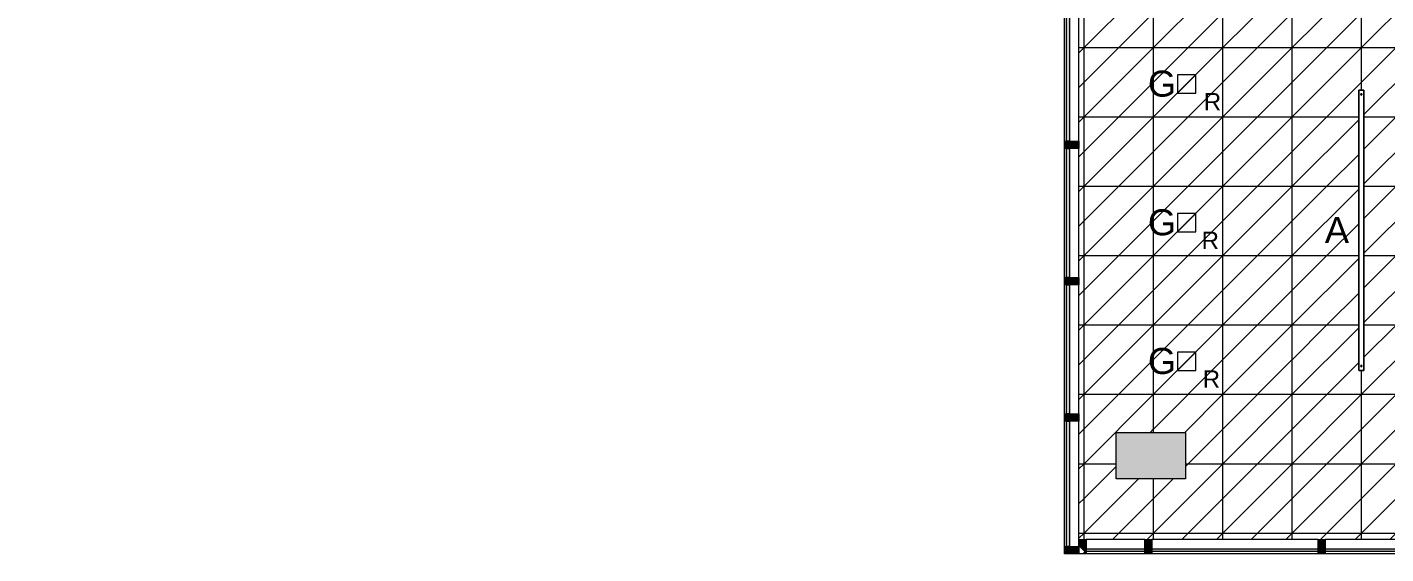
# Model space of a CAD drawing. Header units: inches. Extents: x 1180 to 3050, y -149 to 1363.
# Drawn here: x 1185.4 to 1655.6, y -149.3 to 33 of the extents above; entities that cross this region are included whole.
import ezdxf

# ---------------------------------------------------------------- set-up
doc = ezdxf.new("R2010")
doc.units = ezdxf.units.IN
doc.header["$MEASUREMENT"] = 0
for name, color, linetype, lineweight in [('A-CLNG', 13, 'Continuous', 13), ('A-CLNG-PATT', 13, 'Continuous', 13), ('A-COLS', 52, 'Continuous', 13), ('A-DETL-GENF', 92, 'Continuous', 9), ('A-GLAZ-CURT', 52, 'Continuous', 13), ('A-GLAZ-CWMG', 51, 'Continuous', 13), ('E-LITE-EQPM', 33, 'Continuous', 13), ('E-LITE-EQPM-IDEN', 33, 'Continuous', 9), ('G-ANNO-TEXT', 231, 'Continuous', 9)]:
    doc.layers.add(name, color=color, linetype=linetype, lineweight=lineweight)
doc.styles.add('Arial', font='arial.ttf', dxfattribs={"height": 9})
doc.styles.add('Swis721 Lt BT', font='swissl.ttf', dxfattribs={"height": 6})

# ---------------------------------------------------------------- blocks, each defined once
blk = doc.blocks.new('Column Set - Column Set-6509051-FIRST FLOOR')
at = {"layer": 'A-COLS', "lineweight": 9}
h = blk.add_hatch(color=7, dxfattribs=at)
h.paths.add_polyline_path([(3038.48, -123.25), (3038.48, -107.25), (3019.98, -107.25), (3019.98, -123.25), (3027.79, -123.25)], flags=0)
h.paths.add_polyline_path([(2666.36, -123.25), (2666.36, -107.25), (2655.17, -107.25), (2655.17, -123.25)], flags=0)
h.paths.add_polyline_path([(2642.36, -123.25), (2651.67, -123.25), (2651.67, -107.25), (2642.36, -107.25), (2642.36, -116.33)], flags=0)
h.paths.add_polyline_path([(2411.67, -123.25), (2411.67, -107.25), (2402.36, -107.25), (2402.36, -123.25)], flags=0)
h.paths.add_polyline_path([(2415.17, -123.25), (2426.36, -123.25), (2426.36, -107.25), (2415.17, -107.25), (2415.17, -116.33)], flags=0)
h.paths.add_polyline_path([(2175.17, -123.25), (2186.36, -123.25), (2186.36, -107.25), (2175.17, -107.25), (2175.17, -116.33)], flags=0)
h.paths.add_polyline_path([(2171.67, -123.25), (2171.67, -107.25), (2162.36, -107.25), (2162.36, -123.25)], flags=0)
h.paths.add_polyline_path([(1931.67, -123.25), (1931.67, -107.25), (1922.3, -107.25), (1922.3, -123.25)], flags=0)
h.paths.add_polyline_path([(1935.17, -123.25), (1946.3, -123.25), (1946.3, -107.25), (1935.17, -107.25), (1935.17, -116.33)], flags=0)
h.paths.add_polyline_path([(1586.3, -123.25), (1586.3, -107.25), (1562.3, -107.25), (1562.3, -123.25), (1567.23, -123.25)], flags=0)
h.paths.add_polyline_path([(1571.47, 54.24), (1582.78, 65.55), (1565.81, 82.52), (1554.5, 71.21), (1567.75, 57.96)], flags=0)
h.paths.add_polyline_path([(2642.36, 111.75), (2666.36, 111.75), (2666.36, 123.75), (2642.36, 123.75), (2642.36, 121.3)], flags=0)
h.paths.add_polyline_path([(3031.5, 111.75), (3038.48, 111.75), (3038.48, 135.75), (3019.98, 135.75), (3019.98, 111.75), (3023.36, 111.75)], flags=0)
h.paths.add_polyline_path([(2893.67, 111.75), (2906.36, 111.75), (2906.36, 135.75), (2882.36, 135.75), (2882.36, 111.75), (2891.67, 111.75)], flags=0)
h.paths.add_polyline_path([(1922.3, 111.75), (1946.3, 111.75), (1946.3, 135.75), (1922.3, 135.75), (1922.3, 121.3)], flags=0)
h.paths.add_polyline_path([(2170.07, 111.75), (2186.36, 111.75), (2186.36, 135.75), (2162.36, 135.75), (2162.36, 111.75)], flags=0)
h.paths.add_polyline_path([(2420.87, 111.75), (2426.36, 111.75), (2426.36, 135.75), (2402.36, 135.75), (2402.36, 111.75)], flags=0)
h.paths.add_polyline_path([(1705.4, 111.75), (1705.4, 135.75), (1681.4, 135.75), (1681.4, 111.75), (1686.23, 111.75)], flags=0)
h.paths.add_polyline_path([(1401.76, 223.95), (1413.08, 235.26), (1396.11, 252.23), (1384.79, 240.92), (1398.32, 227.38)], flags=0)
h.paths.add_polyline_path([(1206.4, 231.75), (1222.4, 231.75), (1222.4, 255.75), (1206.4, 255.75), (1206.4, 237.75)], flags=0)
h.paths.add_polyline_path([(3023.36, 351.75), (3038.48, 351.75), (3038.48, 375.75), (3019.98, 375.75), (3019.98, 351.75)], flags=0)
h.paths.add_polyline_path([(2882.36, 351.75), (2906.36, 351.75), (2906.36, 375.75), (2882.36, 375.75), (2882.36, 358.94)], flags=0)
h.paths.add_polyline_path([(2402.36, 351.75), (2426.36, 351.75), (2426.36, 375.75), (2402.36, 375.75), (2402.36, 358.94)], flags=0)
h.paths.add_polyline_path([(1941.74, 351.75), (1946.3, 351.75), (1946.3, 373.75), (1922.3, 373.75), (1922.3, 351.75)], flags=0)
h.paths.add_polyline_path([(2169.13, 351.75), (2186.36, 351.75), (2186.36, 373.75), (2162.36, 373.75), (2162.36, 351.75), (2162.63, 351.75)], flags=0)
h.paths.add_polyline_path([(1441.4, 351.75), (1465.4, 351.75), (1465.4, 375.75), (1441.4, 375.75), (1441.4, 358.94)], flags=0)
h.paths.add_polyline_path([(2666.36, 364), (2666.36, 375.75), (2642.36, 375.75), (2642.36, 364), (2662.86, 364)], flags=0)
h.paths.add_polyline_path([(2014.17, 433.88), (2016.66, 439.88), (2008.17, 439.88), (2011.18, 436.87)], flags=0)
h.paths.add_polyline_path([(2016.66, 439.88), (2020.17, 439.88), (2031.14, 450.85), (2024.07, 457.92), (2011.34, 445.19), (2015.59, 440.95)], flags=0)
h.paths.add_polyline_path([(2067.91, 487.62), (2084.88, 504.59), (2077.81, 511.66), (2060.84, 494.69), (2063.67, 491.86)], flags=0)
h.paths.add_polyline_path([(2180.36, 511.88), (2186.36, 511.88), (2186.36, 535.75), (2162.36, 535.75), (2162.36, 512.6), (2163.48, 511.88)], flags=0)
h.paths.add_polyline_path([(1930.03, 518.02), (1947, 534.99), (1939.93, 542.07), (1922.95, 525.09), (1927.2, 520.85)], flags=0)
h.paths.add_polyline_path([(2118.15, 553.34), (2129.47, 564.66), (2120.98, 573.14), (2109.67, 561.83), (2114.53, 556.96)], flags=0)
h.paths.add_polyline_path([(1983.77, 571.76), (2000.74, 588.73), (1993.67, 595.81), (1976.69, 578.83)], flags=0)
h.paths.add_polyline_path([(1856.49, 591.56), (1873.46, 608.53), (1866.39, 615.6), (1849.42, 598.63), (1855.96, 592.09)], flags=0)
h.paths.add_polyline_path([(3036.81, 591.75), (3038.48, 591.75), (3038.48, 615.75), (3019.98, 615.75), (3019.98, 591.75), (3035.52, 591.75)], flags=0)
h.paths.add_polyline_path([(2882.36, 591.75), (2906.36, 591.75), (2906.36, 615.75), (2882.36, 615.75), (2882.36, 596.57)], flags=0)
h.paths.add_polyline_path([(2666.36, 591.75), (2666.36, 615.75), (2642.36, 615.75), (2642.36, 591.75)], flags=0)
h.paths.add_polyline_path([(2402.36, 591.75), (2426.36, 591.75), (2426.36, 615.75), (2402.36, 615.75), (2402.36, 596.57)], flags=0)
h.paths.add_polyline_path([(1705.35, 591.75), (1705.35, 615.75), (1681.4, 615.75), (1681.4, 591.75), (1697.88, 591.75)], flags=0)
h.paths.add_polyline_path([(1441.4, 591.75), (1465.4, 591.75), (1465.4, 615.75), (1441.4, 615.75), (1441.4, 595.5)], flags=0)
h.paths.add_polyline_path([(1206.4, 591.75), (1222.4, 591.75), (1222.4, 615.75), (1206.4, 615.75), (1206.4, 596.57)], flags=0)
h.paths.add_polyline_path([(1910.23, 645.3), (1927.2, 662.27), (1920.13, 669.34), (1903.16, 652.37)], flags=0)
h.paths.add_polyline_path([(1783.65, 664.39), (1800.63, 681.37), (1793.55, 688.44), (1776.58, 671.47), (1777.33, 670.72)], flags=0)
h.paths.add_polyline_path([(2056.6, 665.81), (2065.08, 674.29), (2048.11, 691.26), (2039.63, 682.78), (2046.63, 675.78)], flags=0)
h.paths.add_polyline_path([(1837.39, 718.13), (1854.37, 735.11), (1847.29, 742.18), (1830.32, 725.21), (1834.57, 720.96)], flags=0)
h.paths.add_polyline_path([(1990.13, 732.28), (1998.62, 740.76), (1981.64, 757.73), (1973.16, 749.25), (1981.64, 740.76)], flags=0)
h.paths.add_polyline_path([(2178.36, 743.75), (2180.44, 743.75), (2183.07, 761.75), (2160.36, 761.75), (2160.36, 744.08), (2163.86, 743.75), (2164.63, 743.75)], flags=0)
h.paths.add_polyline_path([(2183.36, 743.75), (2184.36, 743.75), (2184.36, 761.75), (2183.36, 761.75), (2183.36, 749.75)], flags=0)
h.paths.add_polyline_path([(1682.58, 831.75), (1705.4, 831.75), (1705.4, 855.75), (1681.4, 855.75), (1681.4, 831.75)], flags=0)
h.paths.add_polyline_path([(1206.4, 831.75), (1222.4, 831.75), (1222.4, 855.75), (1206.4, 855.75), (1206.4, 834.2)], flags=0)
h.paths.add_polyline_path([(1465.4, 831.75), (1465.4, 855.75), (1441.4, 855.75), (1441.4, 831.75), (1451.4, 831.75)], flags=0)
h.paths.add_polyline_path([(3019.98, 853.75), (3038.48, 853.75), (3038.48, 871.75), (3043.98, 874.5), (3043.98, 877.75), (3019.98, 877.75), (3019.98, 855.06)], flags=0)
h.paths.add_polyline_path([(2906.36, 853.75), (2906.36, 877.75), (2882.36, 877.75), (2882.36, 853.75), (2891.61, 853.75)], flags=0)
h.paths.add_polyline_path([(2650.11, 853.75), (2666.36, 853.75), (2666.36, 877.75), (2642.36, 877.75), (2642.36, 853.75)], flags=0)
h.paths.add_polyline_path([(2426.36, 853.75), (2426.36, 877.75), (2402.36, 877.75), (2402.36, 853.75), (2417.18, 853.75)], flags=0)
h.paths.add_polyline_path([(2165.09, 859.75), (2184.36, 859.75), (2184.36, 877.75), (2160.36, 877.75), (2160.36, 859.75)], flags=0)
h.paths.add_polyline_path([(1928.9, 871.75), (1946.9, 871.75), (1946.9, 895.75), (1928.9, 895.75), (1928.9, 877.75)], flags=0)
h.paths.add_polyline_path([(1938.9, 1071.75), (1946.9, 1071.75), (1946.9, 1095.75), (1922.9, 1095.75), (1922.9, 1071.75), (1938.88, 1071.75)], flags=0)
h.paths.add_polyline_path([(1702.27, 1071.75), (1705.4, 1071.75), (1705.4, 1095.75), (1681.4, 1095.75), (1681.4, 1071.75), (1702.22, 1071.75)], flags=0)
h.paths.add_polyline_path([(1441.4, 1071.75), (1465.4, 1071.75), (1465.4, 1095.75), (1441.4, 1095.75), (1441.4, 1071.84)], flags=0)
h.paths.add_polyline_path([(1206.4, 1071.75), (1222.4, 1071.75), (1222.4, 1095.75), (1206.4, 1095.75), (1206.4, 1071.84)], flags=0)
h.paths.add_polyline_path([(1946.9, 1191.75), (1946.9, 1215.75), (1922.9, 1215.75), (1922.9, 1191.75)], flags=0)
h.paths.add_polyline_path([(1922.9, 1338.25), (1946.9, 1338.25), (1946.9, 1356.25), (1940.4, 1356.25), (1938.9, 1354.75), (1922.9, 1354.75)], flags=0)
h.paths.add_polyline_path([(1799.9, 1338.25), (1823.9, 1338.25), (1823.9, 1354.75), (1799.9, 1354.75)], flags=0)
h.paths.add_polyline_path([(1681.4, 1338.25), (1705.4, 1338.25), (1705.4, 1354.75), (1681.4, 1354.75)], flags=0)
h.paths.add_polyline_path([(1581.6, 1338.25), (1586.9, 1338.25), (1586.9, 1354.75), (1562.9, 1354.75), (1562.9, 1338.25), (1579.42, 1338.25)], flags=0)
h.paths.add_polyline_path([(1212.04, 1338.25), (1222.4, 1338.25), (1222.4, 1354.75), (1185.4, 1354.75), (1185.4, 1338.25), (1208.06, 1338.25)], flags=0)
h.paths.add_polyline_path([(1465.4, 1338.25), (1465.4, 1354.75), (1441.4, 1354.75), (1441.4, 1338.25)], flags=0)
h.paths.add_polyline_path([(1343.9, 1338.25), (1343.9, 1354.75), (1319.9, 1354.75), (1319.9, 1338.25)], flags=0)
at = {"layer": 'A-COLS', "color": 8, "lineweight": 20}
for p, q in [((1562.3, -107.25), (1586.3, -107.25)), ((1562.3, -123.25), (1562.3, -107.25)), ((1586.3, -107.25), (1586.3, -123.25)), ((1586.3, -123.25), (1562.3, -123.25))]:
    blk.add_line(p, q, dxfattribs=at)
blk = doc.blocks.new('System Panel - Glazed-6520336-FIRST FLOOR')
at = {"layer": 'A-GLAZ-CURT', "lineweight": 9}
blk.add_hatch(color=7, dxfattribs=at).paths.add_polyline_path([(-21.71, 0.75), (21.71, 0.75), (21.71, 1.75), (-21.71, 1.75)], flags=0)
at = {"layer": 'A-GLAZ-CURT', "color": 8, "lineweight": 20}
for p, q in [((-21.71, 0.75), (-21.71, 1.75)), ((-21.71, 1.75), (21.71, 1.75)), ((21.71, 0.75), (-21.71, 0.75)), ((21.71, 1.75), (21.71, 0.75))]:
    blk.add_line(p, q, dxfattribs=at)
blk = doc.blocks.new('Rectangular Mullion - 2_5_ x 5_ rectangular-6520294-FIRST FLOOR')
at = {"layer": 'A-GLAZ-CWMG', "lineweight": 9}
blk.add_line((1544.42, -6.47), (1544.42, 38.03), dxfattribs=at)
blk = doc.blocks.new('Rectangular Mullion - 2_5_ x 5_ rectangular-6520313-FIRST FLOOR')
at = {"layer": 'A-GLAZ-CWMG', "lineweight": 9}
blk.add_hatch(color=7, dxfattribs=at).paths.add_polyline_path([(0, 2.23), (0, 2.5), (-2.5, 2.5), (-2.5, -2.5), (0, -2.5), (0, -0.75)], flags=0)
at = {"layer": 'A-GLAZ-CWMG', "color": 8, "lineweight": 20}
for p, q in [((-2.5, 2.5), (0, 2.5)), ((-2.5, -2.5), (-2.5, 2.5)), ((0, 2.5), (0, -2.5)), ((0, -2.5), (-2.5, -2.5))]:
    blk.add_line(p, q, dxfattribs=at)
blk = doc.blocks.new('Rectangular Mullion - 2_5_ x 5_ rectangular-6520312-FIRST FLOOR')
at = {"layer": 'A-GLAZ-CWMG', "lineweight": 9}
blk.add_hatch(color=7, dxfattribs=at).paths.add_polyline_path([(-2.5, 1.77), (-2.5, 2.5), (0, 2.5), (0, 0), (-1.77, -1.77), (-1.04, -2.5), (-2.5, -2.5), (-2.5, 1.52)], flags=0)
at = {"layer": 'A-GLAZ-CWMG', "color": 8, "lineweight": 20}
for p, q in [((0, 2.5), (-2.5, 2.5)), ((-2.5, 2.5), (-2.5, -2.5)), ((0, -2.5), (0, 2.5)), ((-2.5, -2.5), (0, -2.5))]:
    blk.add_line(p, q, dxfattribs=at)
blk = doc.blocks.new('Rectangular Mullion - 2_5_ x 5_ rectangular-6539380-FIRST FLOOR')
at = {"layer": 'A-GLAZ-CWMG', "lineweight": 9}
blk.add_line((1572.17, -149.25), (1551.92, -149.25), dxfattribs=at)
blk = doc.blocks.new('System Panel - Glazed-6520337-FIRST FLOOR')
at = {"layer": 'A-GLAZ-CURT', "lineweight": 9}
blk.add_hatch(color=7, dxfattribs=at).paths.add_polyline_path([(-22.25, 0.75), (22.25, 0.75), (22.25, 1.75), (-22.25, 1.75)], flags=0)
at = {"layer": 'A-GLAZ-CURT', "color": 8, "lineweight": 20}
for p, q in [((-22.25, 0.75), (-22.25, 1.75)), ((-22.25, 1.75), (22.25, 1.75)), ((22.25, 0.75), (-22.25, 0.75)), ((22.25, 1.75), (22.25, 0.75))]:
    blk.add_line(p, q, dxfattribs=at)
blk = doc.blocks.new('Rectangular Mullion - 2_5_ x 5_ rectangular-6520299-FIRST FLOOR')
at = {"layer": 'A-GLAZ-CWMG', "lineweight": 9}
blk.add_line((1544.42, -53.65), (1544.42, -8.97), dxfattribs=at)
blk = doc.blocks.new('System Panel - Glazed-6520338-FIRST FLOOR')
at = {"layer": 'A-GLAZ-CURT', "lineweight": 9}
blk.add_hatch(color=7, dxfattribs=at).paths.add_polyline_path([(-22.34, 0.75), (22.34, 0.75), (22.34, 1.75), (-22.34, 1.75)], flags=0)
at = {"layer": 'A-GLAZ-CURT', "color": 8, "lineweight": 20}
for p, q in [((-22.34, 0.75), (-22.34, 1.75)), ((-22.34, 1.75), (22.34, 1.75)), ((22.34, 0.75), (-22.34, 0.75)), ((22.34, 1.75), (22.34, 0.75))]:
    blk.add_line(p, q, dxfattribs=at)
blk = doc.blocks.new('Rectangular Mullion - 2_5_ x 5_ rectangular-6520301-FIRST FLOOR')
at = {"layer": 'A-GLAZ-CWMG', "lineweight": 9}
blk.add_line((1544.42, -146.75), (1544.42, -103.33), dxfattribs=at)
blk = doc.blocks.new('Rectangular Mullion - 2_5_ x 5_ rectangular-6520307-FIRST FLOOR')
at = {"layer": 'A-GLAZ-CWMG', "lineweight": 9}
blk.add_hatch(color=7, dxfattribs=at).paths.add_polyline_path([(-1.25, -2.5), (-1.25, 2.5), (1.25, 2.5), (1.25, -2.5)], flags=0)
at = {"layer": 'A-GLAZ-CWMG', "color": 8, "lineweight": 20}
for p, q in [((1.25, 2.5), (-1.25, 2.5)), ((-1.25, 2.5), (-1.25, -2.5)), ((1.25, -2.5), (1.25, 2.5)), ((-1.25, -2.5), (1.25, -2.5))]:
    blk.add_line(p, q, dxfattribs=at)
blk = doc.blocks.new('System Panel - Glazed-6539384-FIRST FLOOR')
at = {"layer": 'A-GLAZ-CURT', "lineweight": 9}
blk.add_hatch(color=7, dxfattribs=at).paths.add_polyline_path([(10.125, 1.75), (-10.125, 1.75), (-10.125, 0.75), (10.125, 0.75)], flags=0)
at = {"layer": 'A-GLAZ-CURT', "color": 8, "lineweight": 20}
for p, q in [((-10.125, 0.75), (-10.125, 1.75)), ((-10.125, 1.75), (10.125, 1.75)), ((10.125, 0.75), (-10.125, 0.75)), ((10.125, 1.75), (10.125, 0.75))]:
    blk.add_line(p, q, dxfattribs=at)
blk = doc.blocks.new('Rectangular Mullion - 2_5_ x 5_ rectangular-6521947-FIRST FLOOR')
at = {"layer": 'A-GLAZ-CWMG', "lineweight": 9}
blk.add_line((1632.17, -149.25), (1574.67, -149.25), dxfattribs=at)
blk = doc.blocks.new('System Panel - Glazed-6522019-FIRST FLOOR')
at = {"layer": 'A-GLAZ-CURT', "lineweight": 9}
blk.add_hatch(color=7, dxfattribs=at).paths.add_polyline_path([(5.49, 1.75), (-28.75, 1.75), (-28.75, 0.75), (28.75, 0.75), (28.75, 1.75)], flags=0)
at = {"layer": 'A-GLAZ-CURT', "color": 8, "lineweight": 20}
for p, q in [((-28.75, 0.75), (-28.75, 1.75)), ((-28.75, 1.75), (28.75, 1.75)), ((28.75, 0.75), (-28.75, 0.75)), ((28.75, 1.75), (28.75, 0.75))]:
    blk.add_line(p, q, dxfattribs=at)
blk = doc.blocks.new('L-Pendant-Axis-Sculpt-Direct_Indirect - SCDI-F-8-4584194-FIRST FLOOR')
at = {"layer": 'A-DETL-GENF'}
for p, q in [((-48.5, -0.875), (-48.5, 0.875)), ((-48.5, 0.875), (48.5, 0.875)), ((48.5, 0.875), (-48.5, 0.875)), ((-48.5, 0.875), (-48.5, -0.875)), ((48.5, 0.875), (48.5, -0.875)), ((48.5, -0.875), (48.5, 0.875)), ((48.5, -0.875), (-48.5, -0.875)), ((-48.5, -0.875), (48.5, -0.875))]:
    blk.add_line(p, q, dxfattribs=at)
for centre in [(-47, 0), (47, 0)]:
    blk.add_circle(centre, 0.25, dxfattribs=at)
blk = doc.blocks.new('L-Recessed Square Downlight - 6_-4552745-FIRST FLOOR')
at = {"layer": 'E-LITE-EQPM', "lineweight": 9}
for p, q in [((-3.1875, -3.1875), (-3.1875, 3.1875)), ((-3.1875, 3.1875), (3.1875, 3.1875)), ((-3.1875, 3.1875), (3.1875, -3.1875)), ((3.1875, 3.1875), (3.1875, -3.1875)), ((3.1875, -3.1875), (-3.1875, -3.1875))]:
    blk.add_line(p, q, dxfattribs=at)

msp = doc.modelspace()

# ---------------------------------------------------------------- hatches: boundary and pattern name
at = {"layer": 'A-CLNG-PATT'}
h = msp.add_hatch(dxfattribs=at)
h.set_pattern_fill('FP1_23', color=256, style=0, pattern_type=2)
h.set_pattern_definition([(0, (1695.172, -22.12), (-96, -24), []), (270, (1695.172, 1.88), (-24, -96), []), (270, (1719.172, 1.88), (-24, -96), []), (180, (1719.172, 1.88), (-96, -24), []), (225, (1707.172, 1.88), (-96.0004, -71.9997), [16.971, -16.971]), (225, (1719.172, -10.12), (-96.0004, -71.9997), [16.971, -16.971]), (225, (1719.172, -22.12), (-96.0004, -71.9997), [33.941, 0, 0, 0])])
h.paths.add_polyline_path([(1692.17, -144.25), (1815.42, -144.25), (1815.42, 49.75), (1712.64, 49.78), (1712.64, 105.75), (1677.94, 105.75), (1664.17, 119.51), (1597.93, 53.28), (1586.85, 64.36), (1559.1, 36.6), (1551.05, 44.65), (1549.42, 40.53), (1549.42, -144.25), (1673.78, -144.25)], flags=0)
h.paths.add_polyline_path([(1586.3, -123.25), (1562.3, -123.25), (1562.3, -107.25), (1586.3, -107.25), (1586.3, -116.33)], flags=0)
h.paths.add_polyline_path([(1646.3, -85.75), (1646.3, 11.25), (1648.05, 11.25), (1648.05, -85.75)], flags=0)
h.paths.add_polyline_path([(1712.17, -85.75), (1710.42, -85.75), (1710.42, 11.25), (1712.17, 11.25)], flags=0)
h.paths.add_polyline_path([(1776.3, -85.75), (1774.55, -85.75), (1774.55, 11.25), (1776.3, 11.25), (1776.3, -69.49)], flags=0)
h.paths.add_polyline_path([(1713.14, 50.25), (1713.89, 50.25), (1713.89, 105.75), (1713.14, 105.75), (1713.14, 50.91)], flags=0)

# ---------------------------------------------------------------- linework, layer by layer
at = {"layer": 'A-CLNG'}
for p, q in [((1549.42, -6.47), (1549.42, 38.03)), ((1549.42, -53.65), (1549.42, -8.97)), ((1549.42, -100.83), (1549.42, -56.15)), ((1549.42, -144.25), (1549.42, -103.33)), ((1572.17, -144.25), (1551.92, -144.25)), ((1632.17, -144.25), (1574.67, -144.25)), ((1692.17, -144.25), (1634.67, -144.25))]:
    msp.add_line(p, q, dxfattribs=at)

# ---------------------------------------------------------------- block references
at = {"layer": 'A-COLS', "lineweight": 9}
msp.add_blockref('Column Set - Column Set-6509051-FIRST FLOOR', (0, 0), dxfattribs=at)
at = {"layer": 'A-GLAZ-CURT', "lineweight": 9}
for name, p, rotation in [('System Panel - Glazed-6520337-FIRST FLOOR', (1546.92, 15.78), 90), ('System Panel - Glazed-6520338-FIRST FLOOR', (1546.92, -31.31), 90), ('System Panel - Glazed-6520338-FIRST FLOOR', (1546.92, -78.49), 90), ('System Panel - Glazed-6520336-FIRST FLOOR', (1546.92, -125.04), 90), ('System Panel - Glazed-6539384-FIRST FLOOR', (1562.05, -146.75), 180), ('System Panel - Glazed-6522019-FIRST FLOOR', (1603.42, -146.75), 180), ('System Panel - Glazed-6522019-FIRST FLOOR', (1663.42, -146.75), 180)]:
    msp.add_blockref(name, p, dxfattribs=dict(at, rotation=rotation))
at = {"layer": 'A-GLAZ-CWMG', "lineweight": 9}
for name, p in [('Rectangular Mullion - 2_5_ x 5_ rectangular-6520294-FIRST FLOOR', (0, 0)), ('Rectangular Mullion - 2_5_ x 5_ rectangular-6520299-FIRST FLOOR', (0, 0)), ('Rectangular Mullion - 2_5_ x 5_ rectangular-6520299-FIRST FLOOR', (0, -47.18)), ('Rectangular Mullion - 2_5_ x 5_ rectangular-6520301-FIRST FLOOR', (0, 0)), ('Rectangular Mullion - 2_5_ x 5_ rectangular-6539380-FIRST FLOOR', (0, 0)), ('Rectangular Mullion - 2_5_ x 5_ rectangular-6521947-FIRST FLOOR', (0, 0)), ('Rectangular Mullion - 2_5_ x 5_ rectangular-6521947-FIRST FLOOR', (60, 0))]:
    msp.add_blockref(name, p, dxfattribs=at)
at = {"layer": 'A-GLAZ-CWMG', "lineweight": 9, "extrusion": (0, 0, -1), "rotation": 90}
for p in [(-1546.92, -7.72), (-1546.92, -54.9), (-1546.92, -102.08)]:
    msp.add_blockref('Rectangular Mullion - 2_5_ x 5_ rectangular-6520307-FIRST FLOOR', p, dxfattribs=at)
at = {"layer": 'A-GLAZ-CWMG', "lineweight": 9, "extrusion": (0, 0, -1)}
for name, p in [('Rectangular Mullion - 2_5_ x 5_ rectangular-6520312-FIRST FLOOR', (-1549.42, -146.75)), ('Rectangular Mullion - 2_5_ x 5_ rectangular-6520307-FIRST FLOOR', (-1573.42, -146.75)), ('Rectangular Mullion - 2_5_ x 5_ rectangular-6520307-FIRST FLOOR', (-1633.42, -146.75))]:
    msp.add_blockref(name, p, dxfattribs=at)
at = {"layer": 'A-GLAZ-CWMG', "lineweight": 9, "rotation": 270}
msp.add_blockref('Rectangular Mullion - 2_5_ x 5_ rectangular-6520313-FIRST FLOOR', (1546.92, -149.25), dxfattribs=at)
at = {"layer": 'E-LITE-EQPM', "lineweight": 9, "extrusion": (0, 0, -1)}
for name, p, rotation in [('L-Recessed Square Downlight - 6_-4552745-FIRST FLOOR', (-1586.69, 13.4), 180), ('L-Pendant-Axis-Sculpt-Direct_Indirect - SCDI-F-8-4584194-FIRST FLOOR', (-1647.17, -37.25), 269.9999999999998), ('L-Recessed Square Downlight - 6_-4552745-FIRST FLOOR', (-1586.69, -34.6), 180), ('L-Recessed Square Downlight - 6_-4552745-FIRST FLOOR', (-1586.69, -82.6), 180)]:
    msp.add_blockref(name, p, dxfattribs=dict(at, rotation=rotation))

# ---------------------------------------------------------------- texts
at = {"layer": 'E-LITE-EQPM-IDEN', "char_height": 9, "attachment_point": 1, "style": 'Arial'}
for s, insert, width in [('G', (1573.3, 17.99), 12.12), ('G', (1573.3, -30.01), 12.12), ('A', (1634.52, -32.66), 10.302), ('G', (1573.3, -78.01), 12.12)]:
    msp.add_mtext(s, dxfattribs=dict(at, insert=insert, width=width))
at = {"layer": 'G-ANNO-TEXT', "color": 7, "char_height": 6, "width": 6.969, "attachment_point": 1, "style": 'Swis721 Lt BT'}
for insert in [(1592.6, 10.26), (1591.85, -37.74), (1592.22, -85.74)]:
    msp.add_mtext('R', dxfattribs=dict(at, insert=insert))

doc.saveas('drawing.dxf')
